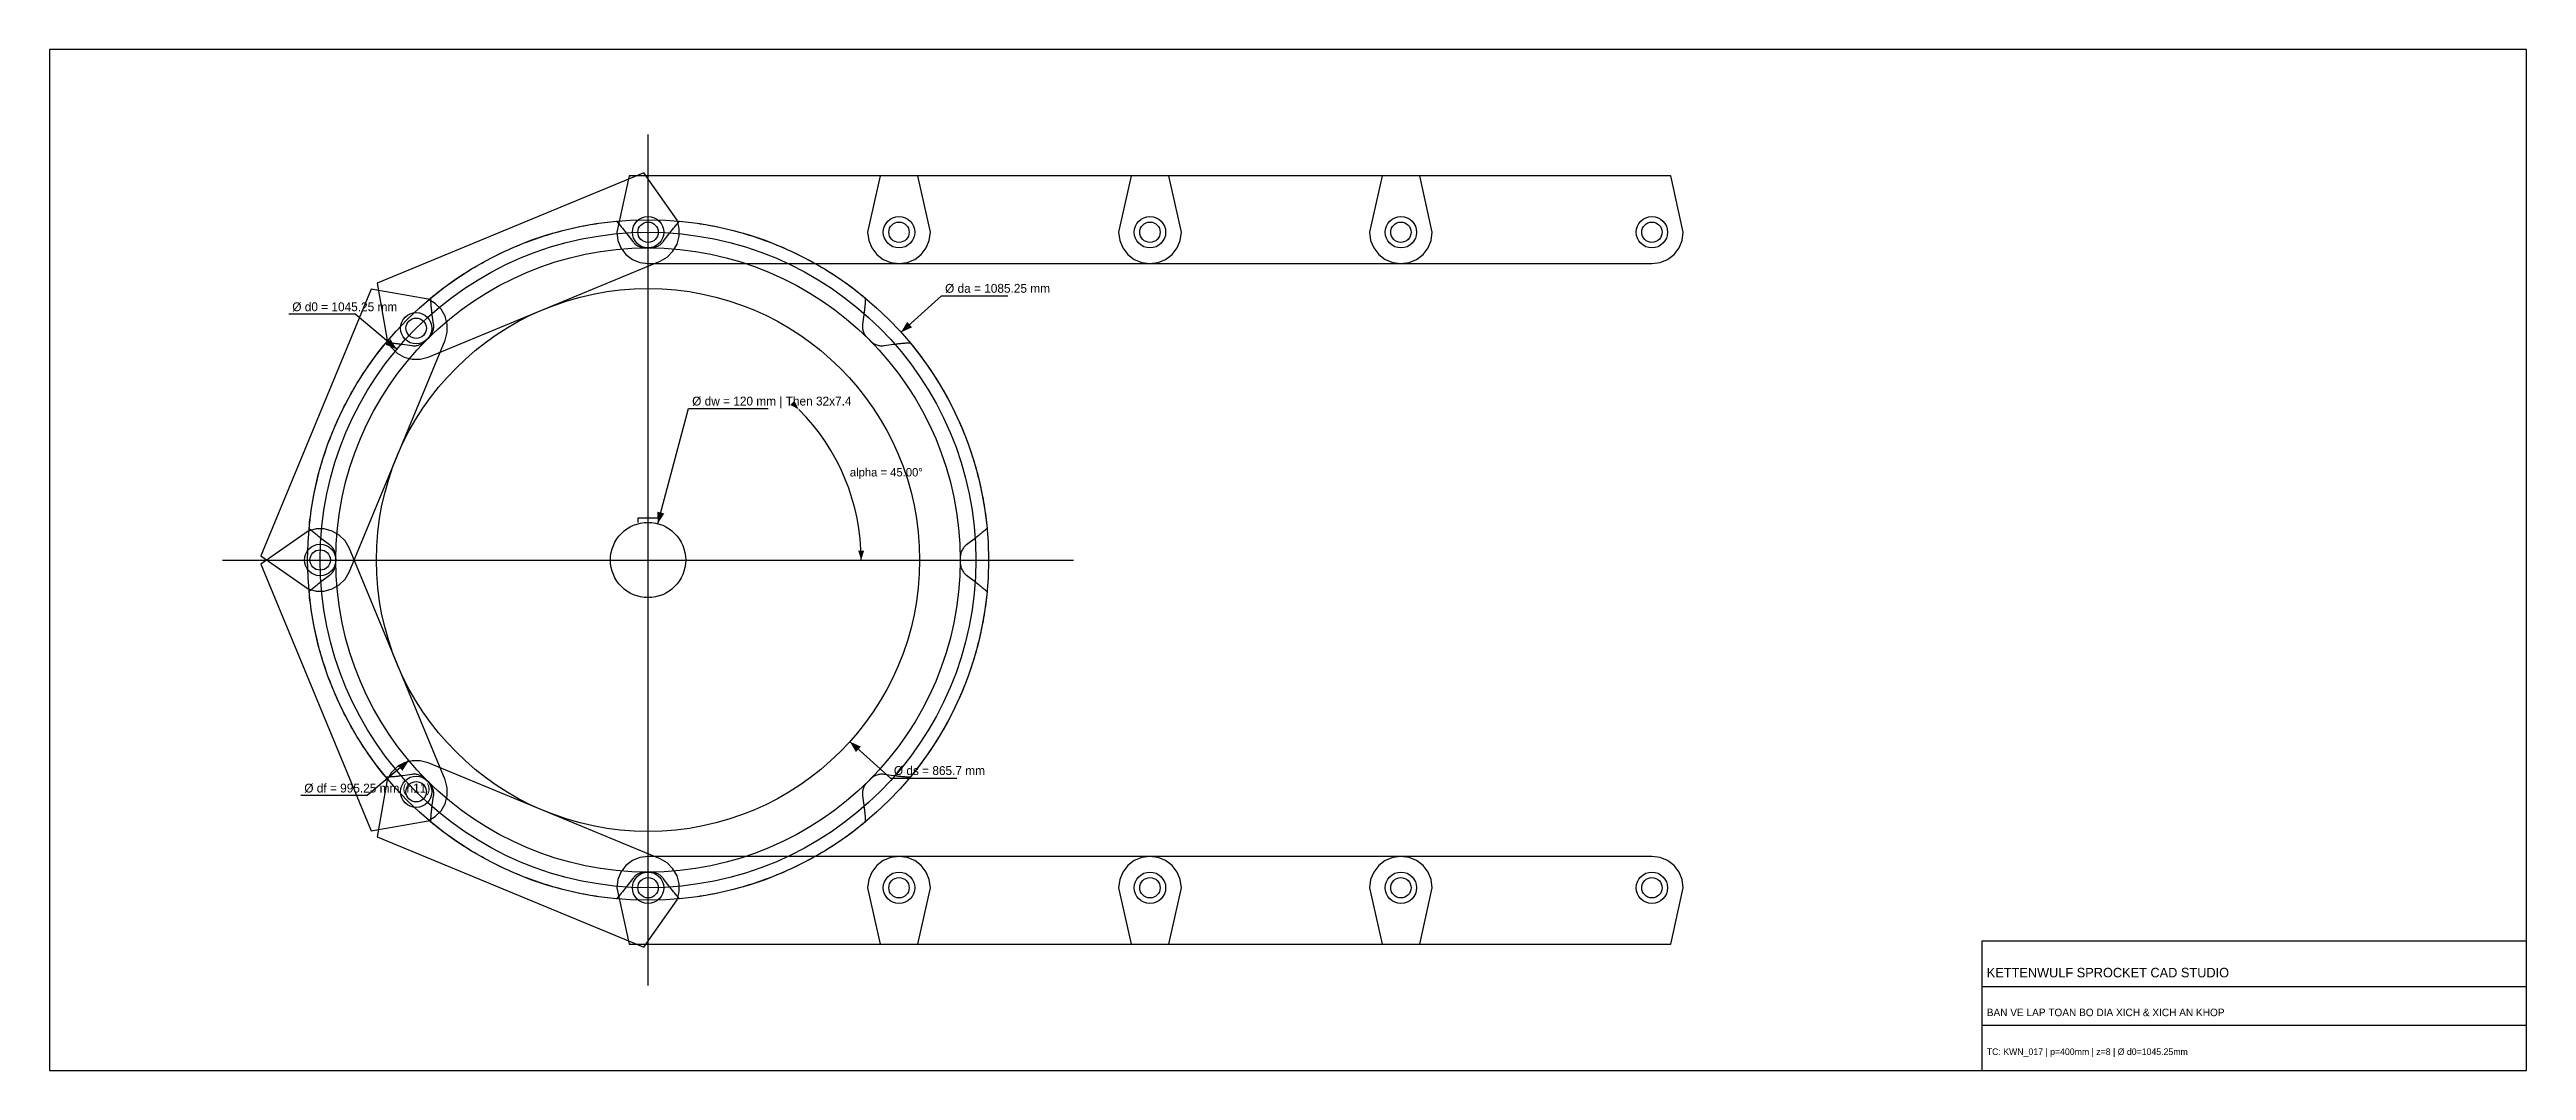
# Model space of a CAD drawing. Extents: x -954 to 2994, y -814 to 814.
import ezdxf

# ---------------------------------------------------------------- set-up
doc = ezdxf.new("R2010")
doc.units = 0
for name, color, linetype in [('BASE_CIRCLES', 4, 'CONTINUOUS'), ('BORE_KEYWAY', 7, 'CONTINUOUS'), ('CENTER_LINES', 1, 'CONTINUOUS'), ('CHAIN_PINS', 1, 'CONTINUOUS'), ('CHAIN_PLATES_INNER', 8, 'CONTINUOUS'), ('CHAIN_PLATES_OUTER', 8, 'CONTINUOUS'), ('CHAIN_ROLLERS', 4, 'CONTINUOUS'), ('DIM_ALPHA', 5, 'CONTINUOUS'), ('DRAWING_BORDER', 7, 'CONTINUOUS'), ('SPROCKET_CONTOUR', 7, 'CONTINUOUS'), ('SPROCKET_DIMS', 2, 'CONTINUOUS'), ('TITLE_BLOCK', 7, 'CONTINUOUS')]:
    doc.layers.add(name, color=color, linetype=linetype)

msp = doc.modelspace()

# ---------------------------------------------------------------- linework, layer by layer
at = {"layer": 'BASE_CIRCLES'}
for radius in [542.625, 522.625, 497.625, 432.843]:
    msp.add_circle((0, 0), radius, dxfattribs=at)
at = {"layer": 'BORE_KEYWAY'}
for p, q in [((-16, 60), (-16, 67.4)), ((-16, 67.4), (16, 67.4)), ((16, 67.4), (16, 60))]:
    msp.add_line(p, q, dxfattribs=at)
msp.add_circle((0, 0), 60, dxfattribs=at)
at = {"layer": 'CENTER_LINES'}
for p, q in [((0, -678.281), (0, 678.281)), ((-678.281, 0), (678.281, 0))]:
    msp.add_line(p, q, dxfattribs=at)
at = {"layer": 'CHAIN_PINS'}
for centre in [(0, 522.625), (400, 522.625), (800, 522.625), (1200, 522.625), (1600, 522.625), (-369.552, 369.552), (-522.625, 0), (-369.552, -369.552), (0, -522.625), (400, -522.625), (800, -522.625), (1200, -522.625), (1600, -522.625)]:
    msp.add_circle(centre, 16.25, dxfattribs=at)
at = {"layer": 'CHAIN_PLATES_INNER'}
for points in [[(400, 472.625), (412.941, 474.329), (425, 479.324), (435.355, 487.27), (443.301, 497.625), (448.296, 509.684), (450, 522.625), (430, 612.625), (-30, 612.625), (-50, 522.625), (-48.296, 509.684), (-43.301, 497.625), (-35.355, 487.27), (-25, 479.324), (-12.941, 474.329), (0, 472.625)], [(1200, 472.625), (1212.941, 474.329), (1225, 479.324), (1235.355, 487.27), (1243.301, 497.625), (1248.296, 509.684), (1250, 522.625), (1230, 612.625), (770, 612.625), (750, 522.625), (751.704, 509.684), (756.699, 497.625), (764.645, 487.27), (775, 479.324), (787.059, 474.329), (800, 472.625)], [(-323.358, 350.418), (-319.98, 363.026), (-319.98, 376.078), (-323.358, 388.686), (-329.884, 399.99), (-339.114, 409.219), (-350.418, 415.746), (-441.22, 431.71), (-617.255, 6.725), (-541.759, -46.194), (-529.151, -49.572), (-516.099, -49.572), (-503.491, -46.194), (-492.187, -39.668), (-482.958, -30.438), (-476.431, -19.134)], [(-350.418, -323.358), (-363.026, -319.98), (-376.078, -319.98), (-388.686, -323.358), (-399.99, -329.884), (-409.219, -339.114), (-415.746, -350.418), (-431.71, -441.22), (-6.725, -617.255), (46.194, -541.759), (49.572, -529.151), (49.572, -516.099), (46.194, -503.491), (39.668, -492.187), (30.438, -482.958), (19.134, -476.431)], [(400, -472.625), (387.059, -474.329), (375, -479.324), (364.645, -487.27), (356.699, -497.625), (351.704, -509.684), (350, -522.625), (370, -612.625), (830, -612.625), (850, -522.625), (848.296, -509.684), (843.301, -497.625), (835.355, -487.27), (825, -479.324), (812.941, -474.329), (800, -472.625)], [(1200, -472.625), (1187.059, -474.329), (1175, -479.324), (1164.645, -487.27), (1156.699, -497.625), (1151.704, -509.684), (1150, -522.625), (1170, -612.625), (1630, -612.625), (1650, -522.625), (1648.296, -509.684), (1643.301, -497.625), (1635.355, -487.27), (1625, -479.324), (1612.941, -474.329), (1600, -472.625)]]:
    msp.add_lwpolyline(points, close=True, dxfattribs=at)
at = {"layer": 'CHAIN_PLATES_OUTER'}
for points in [[(19.134, 476.431), (30.438, 482.958), (39.668, 492.187), (46.194, 503.491), (49.572, 516.099), (49.572, 529.151), (46.194, 541.759), (-6.725, 617.255), (-431.71, 441.22), (-415.746, 350.418), (-409.219, 339.114), (-399.99, 329.884), (-388.686, 323.358), (-376.078, 319.98), (-363.026, 319.98), (-350.418, 323.358)], [(800, 472.625), (812.941, 474.329), (825, 479.324), (835.355, 487.27), (843.301, 497.625), (848.296, 509.684), (850, 522.625), (830, 612.625), (370, 612.625), (350, 522.625), (351.704, 509.684), (356.699, 497.625), (364.645, 487.27), (375, 479.324), (387.059, 474.329), (400, 472.625)], [(1600, 472.625), (1612.941, 474.329), (1625, 479.324), (1635.355, 487.27), (1643.301, 497.625), (1648.296, 509.684), (1650, 522.625), (1630, 612.625), (1170, 612.625), (1150, 522.625), (1151.704, 509.684), (1156.699, 497.625), (1164.645, 487.27), (1175, 479.324), (1187.059, 474.329), (1200, 472.625)], [(-476.431, 19.134), (-482.958, 30.438), (-492.187, 39.668), (-503.491, 46.194), (-516.099, 49.572), (-529.151, 49.572), (-541.759, 46.194), (-617.255, -6.725), (-441.22, -431.71), (-350.418, -415.746), (-339.114, -409.219), (-329.884, -399.99), (-323.358, -388.686), (-319.98, -376.078), (-319.98, -363.026), (-323.358, -350.418)], [(0, -472.625), (-12.941, -474.329), (-25, -479.324), (-35.355, -487.27), (-43.301, -497.625), (-48.296, -509.684), (-50, -522.625), (-30, -612.625), (430, -612.625), (450, -522.625), (448.296, -509.684), (443.301, -497.625), (435.355, -487.27), (425, -479.324), (412.941, -474.329), (400, -472.625)], [(800, -472.625), (787.059, -474.329), (775, -479.324), (764.645, -487.27), (756.699, -497.625), (751.704, -509.684), (750, -522.625), (770, -612.625), (1230, -612.625), (1250, -522.625), (1248.296, -509.684), (1243.301, -497.625), (1235.355, -487.27), (1225, -479.324), (1212.941, -474.329), (1200, -472.625)]]:
    msp.add_lwpolyline(points, close=True, dxfattribs=at)
at = {"layer": 'CHAIN_ROLLERS'}
for centre in [(0, 522.625), (400, 522.625), (800, 522.625), (1200, 522.625), (1600, 522.625), (-369.552, 369.552), (-522.625, 0), (-369.552, -369.552), (0, -522.625), (400, -522.625), (800, -522.625), (1200, -522.625), (1600, -522.625)]:
    msp.add_circle(centre, 25, dxfattribs=at)
at = {"layer": 'DIM_ALPHA'}
msp.add_arc((0, 0), 339.706, 0, 45, dxfattribs=at)
for points in [[(240.209, 240.209), (226.514, 247.264), (233.154, 253.904)], [(339.706, 0), (335.011, 14.673), (344.402, 14.673)]]:
    msp.add_solid(points, dxfattribs=at)
at = {"layer": 'DRAWING_BORDER'}
msp.add_lwpolyline([(-953.938, -813.938), (2993.938, -813.938), (2993.938, 813.938), (-953.938, 813.938)], close=True, dxfattribs=at)
at = {"layer": 'SPROCKET_CONTOUR'}
msp.add_lwpolyline([(-50.248, 540.294), (-49.145, 539.052), (-48.048, 537.804), (-46.958, 536.551), (-45.875, 535.292), (-44.798, 534.028), (-43.728, 532.758), (-42.664, 531.482), (-41.607, 530.201), (-40.556, 528.915), (-39.513, 527.623), (-38.476, 526.325), (-37.445, 525.022), (-36.422, 523.714), (-35.405, 522.401), (-34.395, 521.082), (-33.392, 519.758), (-24.365, 507.779), (-23.444, 506.628), (-22.459, 505.532), (-21.411, 504.495), (-20.306, 503.52), (-19.146, 502.61), (-17.935, 501.769), (-16.678, 501), (-15.378, 500.304), (-14.04, 499.685), (-12.669, 499.144), (-11.269, 498.683), (-9.845, 498.304), (-8.401, 498.008), (-6.942, 497.795), (-5.473, 497.668), (-4, 497.625), (0, 497.625), (4, 497.625), (5.473, 497.668), (6.942, 497.795), (8.401, 498.008), (9.845, 498.304), (11.269, 498.683), (12.669, 499.144), (14.04, 499.685), (15.378, 500.304), (16.678, 501), (17.935, 501.769), (19.146, 502.61), (20.306, 503.52), (21.411, 504.495), (22.459, 505.532), (23.444, 506.628), (24.365, 507.779), (33.392, 519.758), (34.395, 521.082), (35.405, 522.401), (36.422, 523.714), (37.445, 525.022), (38.476, 526.325), (39.513, 527.623), (40.556, 528.915), (41.607, 530.201), (42.664, 531.482), (43.728, 532.758), (44.798, 534.028), (45.875, 535.292), (46.958, 536.551), (48.048, 537.804), (49.145, 539.052), (50.248, 540.294), (54.943, 539.836), (59.635, 539.338), (64.322, 538.799), (69.004, 538.22), (73.681, 537.599), (78.353, 536.939), (83.018, 536.237), (87.677, 535.495), (92.33, 534.712), (96.975, 533.889), (101.614, 533.026), (106.244, 532.122), (110.867, 531.179), (115.481, 530.195), (120.086, 529.17), (124.683, 528.106), (129.27, 527.002), (133.847, 525.858), (138.414, 524.675), (142.97, 523.452), (147.516, 522.189), (152.051, 520.886), (156.574, 519.545), (161.085, 518.164), (165.584, 516.744), (170.071, 515.284), (174.544, 513.786), (179.005, 512.249), (183.452, 510.674), (187.885, 509.059), (192.304, 507.406), (196.708, 505.715), (201.098, 503.986), (205.472, 502.218), (209.831, 500.413), (214.174, 498.57), (218.501, 496.689), (222.811, 494.77), (227.104, 492.814), (231.381, 490.821), (235.639, 488.791), (239.88, 486.723), (244.103, 484.619), (248.307, 482.479), (252.493, 480.301), (256.659, 478.088), (260.806, 475.838), (264.934, 473.553), (269.041, 471.231), (273.128, 468.874), (277.194, 466.482), (281.24, 464.054), (285.264, 461.592), (289.266, 459.094), (293.247, 456.561), (297.205, 453.995), (301.141, 451.393), (305.055, 448.758), (308.945, 446.089), (312.812, 443.386), (316.655, 440.649), (320.474, 437.879), (324.269, 435.076), (328.04, 432.241), (331.786, 429.372), (335.506, 426.471), (339.201, 423.538), (342.871, 420.573), (346.515, 417.576), (346.417, 415.918), (346.31, 414.26), (346.194, 412.603), (346.07, 410.947), (345.938, 409.292), (345.796, 407.637), (345.647, 405.983), (345.488, 404.329), (345.321, 402.677), (345.146, 401.025), (344.962, 399.375), (344.769, 397.725), (344.568, 396.076), (344.358, 394.429), (344.14, 392.782), (343.913, 391.137), (341.825, 376.283), (341.662, 374.818), (341.584, 373.346), (341.592, 371.872), (341.684, 370.401), (341.861, 368.937), (342.123, 367.486), (342.468, 366.053), (342.895, 364.643), (343.403, 363.259), (343.99, 361.907), (344.654, 360.591), (345.393, 359.315), (346.205, 358.085), (347.086, 356.903), (348.034, 355.775), (349.046, 354.703), (351.874, 351.874), (354.703, 349.046), (355.775, 348.034), (356.903, 347.086), (358.085, 346.205), (359.315, 345.393), (360.591, 344.654), (361.907, 343.99), (363.259, 343.403), (364.643, 342.895), (366.053, 342.468), (367.486, 342.123), (368.937, 341.861), (370.401, 341.684), (371.872, 341.592), (373.346, 341.584), (374.818, 341.662), (376.283, 341.825), (391.137, 343.913), (392.782, 344.14), (394.429, 344.358), (396.076, 344.568), (397.725, 344.769), (399.375, 344.962), (401.025, 345.146), (402.677, 345.321), (404.329, 345.488), (405.983, 345.647), (407.637, 345.796), (409.292, 345.938), (410.947, 346.07), (412.603, 346.194), (414.26, 346.31), (415.918, 346.417), (417.576, 346.515), (420.573, 342.871), (423.538, 339.201), (426.471, 335.506), (429.372, 331.786), (432.241, 328.04), (435.076, 324.269), (437.879, 320.474), (440.649, 316.655), (443.386, 312.812), (446.089, 308.945), (448.758, 305.055), (451.393, 301.141), (453.995, 297.205), (456.561, 293.247), (459.094, 289.266), (461.592, 285.264), (464.054, 281.24), (466.482, 277.194), (468.874, 273.128), (471.231, 269.041), (473.553, 264.934), (475.838, 260.806), (478.088, 256.659), (480.301, 252.493), (482.479, 248.307), (484.619, 244.103), (486.723, 239.88), (488.791, 235.639), (490.821, 231.381), (492.814, 227.104), (494.77, 222.811), (496.689, 218.501), (498.57, 214.174), (500.413, 209.831), (502.218, 205.472), (503.986, 201.098), (505.715, 196.708), (507.406, 192.304), (509.059, 187.885), (510.674, 183.452), (512.249, 179.005), (513.786, 174.544), (515.284, 170.071), (516.744, 165.584), (518.164, 161.085), (519.545, 156.574), (520.886, 152.051), (522.189, 147.516), (523.452, 142.97), (524.675, 138.414), (525.858, 133.847), (527.002, 129.27), (528.106, 124.683), (529.17, 120.086), (530.195, 115.481), (531.179, 110.867), (532.122, 106.244), (533.026, 101.614), (533.889, 96.975), (534.712, 92.33), (535.495, 87.677), (536.237, 83.018), (536.939, 78.353), (537.599, 73.681), (538.22, 69.004), (538.799, 64.322), (539.338, 59.635), (539.836, 54.943), (540.294, 50.248), (539.052, 49.145), (537.804, 48.048), (536.551, 46.958), (535.292, 45.875), (534.028, 44.798), (532.758, 43.728), (531.482, 42.664), (530.201, 41.607), (528.915, 40.556), (527.623, 39.513), (526.325, 38.476), (525.022, 37.445), (523.714, 36.422), (522.401, 35.405), (521.082, 34.395), (519.758, 33.392), (507.779, 24.365), (506.628, 23.444), (505.532, 22.459), (504.495, 21.411), (503.52, 20.306), (502.61, 19.146), (501.769, 17.935), (501, 16.678), (500.304, 15.378), (499.685, 14.04), (499.144, 12.669), (498.683, 11.269), (498.304, 9.845), (498.008, 8.401), (497.795, 6.942), (497.668, 5.473), (497.625, 4), (497.625, 0), (497.625, -4), (497.668, -5.473), (497.795, -6.942), (498.008, -8.401), (498.304, -9.845), (498.683, -11.269), (499.144, -12.669), (499.685, -14.04), (500.304, -15.378), (501, -16.678), (501.769, -17.935), (502.61, -19.146), (503.52, -20.306), (504.495, -21.411), (505.532, -22.459), (506.628, -23.444), (507.779, -24.365), (519.758, -33.392), (521.082, -34.395), (522.401, -35.405), (523.714, -36.422), (525.022, -37.445), (526.325, -38.476), (527.623, -39.513), (528.915, -40.556), (530.201, -41.607), (531.482, -42.664), (532.758, -43.728), (534.028, -44.798), (535.292, -45.875), (536.551, -46.958), (537.804, -48.048), (539.052, -49.145), (540.294, -50.248), (539.836, -54.943), (539.338, -59.635), (538.799, -64.322), (538.22, -69.004), (537.599, -73.681), (536.939, -78.353), (536.237, -83.018), (535.495, -87.677), (534.712, -92.33), (533.889, -96.975), (533.026, -101.614), (532.122, -106.244), (531.179, -110.867), (530.195, -115.481), (529.17, -120.086), (528.106, -124.683), (527.002, -129.27), (525.858, -133.847), (524.675, -138.414), (523.452, -142.97), (522.189, -147.516), (520.886, -152.051), (519.545, -156.574), (518.164, -161.085), (516.744, -165.584), (515.284, -170.071), (513.786, -174.544), (512.249, -179.005), (510.674, -183.452), (509.059, -187.885), (507.406, -192.304), (505.715, -196.708), (503.986, -201.098), (502.218, -205.472), (500.413, -209.831), (498.57, -214.174), (496.689, -218.501), (494.77, -222.811), (492.814, -227.104), (490.821, -231.381), (488.791, -235.639), (486.723, -239.88), (484.619, -244.103), (482.479, -248.307), (480.301, -252.493), (478.088, -256.659), (475.838, -260.806), (473.553, -264.934), (471.231, -269.041), (468.874, -273.128), (466.482, -277.194), (464.054, -281.24), (461.592, -285.264), (459.094, -289.266), (456.561, -293.247), (453.995, -297.205), (451.393, -301.141), (448.758, -305.055), (446.089, -308.945), (443.386, -312.812), (440.649, -316.655), (437.879, -320.474), (435.076, -324.269), (432.241, -328.04), (429.372, -331.786), (426.471, -335.506), (423.538, -339.201), (420.573, -342.871), (417.576, -346.515), (415.918, -346.417), (414.26, -346.31), (412.603, -346.194), (410.947, -346.07), (409.292, -345.938), (407.637, -345.796), (405.983, -345.647), (404.329, -345.488), (402.677, -345.321), (401.025, -345.146), (399.375, -344.962), (397.725, -344.769), (396.076, -344.568), (394.429, -344.358), (392.782, -344.14), (391.137, -343.913), (376.283, -341.825), (374.818, -341.662), (373.346, -341.584), (371.872, -341.592), (370.401, -341.684), (368.937, -341.861), (367.486, -342.123), (366.053, -342.468), (364.643, -342.895), (363.259, -343.403), (361.907, -343.99), (360.591, -344.654), (359.315, -345.393), (358.085, -346.205), (356.903, -347.086), (355.775, -348.034), (354.703, -349.046), (351.874, -351.874), (349.046, -354.703), (348.034, -355.775), (347.086, -356.903), (346.205, -358.085), (345.393, -359.315), (344.654, -360.591), (343.99, -361.907), (343.403, -363.259), (342.895, -364.643), (342.468, -366.053), (342.123, -367.486), (341.861, -368.937), (341.684, -370.401), (341.592, -371.872), (341.584, -373.346), (341.662, -374.818), (341.825, -376.283), (343.913, -391.137), (344.14, -392.782), (344.358, -394.429), (344.568, -396.076), (344.769, -397.725), (344.962, -399.375), (345.146, -401.025), (345.321, -402.677), (345.488, -404.329), (345.647, -405.983), (345.796, -407.637), (345.938, -409.292), (346.07, -410.947), (346.194, -412.603), (346.31, -414.26), (346.417, -415.918), (346.515, -417.576), (342.871, -420.573), (339.201, -423.538), (335.506, -426.471), (331.786, -429.372), (328.04, -432.241), (324.269, -435.076), (320.474, -437.879), (316.655, -440.649), (312.812, -443.386), (308.945, -446.089), (305.055, -448.758), (301.141, -451.393), (297.205, -453.995), (293.247, -456.561), (289.266, -459.094), (285.264, -461.592), (281.24, -464.054), (277.194, -466.482), (273.128, -468.874), (269.041, -471.231), (264.934, -473.553), (260.806, -475.838), (256.659, -478.088), (252.493, -480.301), (248.307, -482.479), (244.103, -484.619), (239.88, -486.723), (235.639, -488.791), (231.381, -490.821), (227.104, -492.814), (222.811, -494.77), (218.501, -496.689), (214.174, -498.57), (209.831, -500.413), (205.472, -502.218), (201.098, -503.986), (196.708, -505.715), (192.304, -507.406), (187.885, -509.059), (183.452, -510.674), (179.005, -512.249), (174.544, -513.786), (170.071, -515.284), (165.584, -516.744), (161.085, -518.164), (156.574, -519.545), (152.051, -520.886), (147.516, -522.189), (142.97, -523.452), (138.414, -524.675), (133.847, -525.858), (129.27, -527.002), (124.683, -528.106), (120.086, -529.17), (115.481, -530.195), (110.867, -531.179), (106.244, -532.122), (101.614, -533.026), (96.975, -533.889), (92.33, -534.712), (87.677, -535.495), (83.018, -536.237), (78.353, -536.939), (73.681, -537.599), (69.004, -538.22), (64.322, -538.799), (59.635, -539.338), (54.943, -539.836), (50.248, -540.294), (49.145, -539.052), (48.048, -537.804), (46.958, -536.551), (45.875, -535.292), (44.798, -534.028), (43.728, -532.758), (42.664, -531.482), (41.607, -530.201), (40.556, -528.915), (39.513, -527.623), (38.476, -526.325), (37.445, -525.022), (36.422, -523.714), (35.405, -522.401), (34.395, -521.082), (33.392, -519.758), (24.365, -507.779), (23.444, -506.628), (22.459, -505.532), (21.411, -504.495), (20.306, -503.52), (19.146, -502.61), (17.935, -501.769), (16.678, -501), (15.378, -500.304), (14.04, -499.685), (12.669, -499.144), (11.269, -498.683), (9.845, -498.304), (8.401, -498.008), (6.942, -497.795), (5.473, -497.668), (4, -497.625), (0, -497.625), (-4, -497.625), (-5.473, -497.668), (-6.942, -497.795), (-8.401, -498.008), (-9.845, -498.304), (-11.269, -498.683), (-12.669, -499.144), (-14.04, -499.685), (-15.378, -500.304), (-16.678, -501), (-17.935, -501.769), (-19.146, -502.61), (-20.306, -503.52), (-21.411, -504.495), (-22.459, -505.532), (-23.444, -506.628), (-24.365, -507.779), (-33.392, -519.758), (-34.395, -521.082), (-35.405, -522.401), (-36.422, -523.714), (-37.445, -525.022), (-38.476, -526.325), (-39.513, -527.623), (-40.556, -528.915), (-41.607, -530.201), (-42.664, -531.482), (-43.728, -532.758), (-44.798, -534.028), (-45.875, -535.292), (-46.958, -536.551), (-48.048, -537.804), (-49.145, -539.052), (-50.248, -540.294), (-54.943, -539.836), (-59.635, -539.338), (-64.322, -538.799), (-69.004, -538.22), (-73.681, -537.599), (-78.353, -536.939), (-83.018, -536.237), (-87.677, -535.495), (-92.33, -534.712), (-96.975, -533.889), (-101.614, -533.026), (-106.244, -532.122), (-110.867, -531.179), (-115.481, -530.195), (-120.086, -529.17), (-124.683, -528.106), (-129.27, -527.002), (-133.847, -525.858), (-138.414, -524.675), (-142.97, -523.452), (-147.516, -522.189), (-152.051, -520.886), (-156.574, -519.545), (-161.085, -518.164), (-165.584, -516.744), (-170.071, -515.284), (-174.544, -513.786), (-179.005, -512.249), (-183.452, -510.674), (-187.885, -509.059), (-192.304, -507.406), (-196.708, -505.715), (-201.098, -503.986), (-205.472, -502.218), (-209.831, -500.413), (-214.174, -498.57), (-218.501, -496.689), (-222.811, -494.77), (-227.104, -492.814), (-231.381, -490.821), (-235.639, -488.791), (-239.88, -486.723), (-244.103, -484.619), (-248.307, -482.479), (-252.493, -480.301), (-256.659, -478.088), (-260.806, -475.838), (-264.934, -473.553), (-269.041, -471.231), (-273.128, -468.874), (-277.194, -466.482), (-281.24, -464.054), (-285.264, -461.592), (-289.266, -459.094), (-293.247, -456.561), (-297.205, -453.995), (-301.141, -451.393), (-305.055, -448.758), (-308.945, -446.089), (-312.812, -443.386), (-316.655, -440.649), (-320.474, -437.879), (-324.269, -435.076), (-328.04, -432.241), (-331.786, -429.372), (-335.506, -426.471), (-339.201, -423.538), (-342.871, -420.573), (-346.515, -417.576), (-346.417, -415.918), (-346.31, -414.26), (-346.194, -412.603), (-346.07, -410.947), (-345.938, -409.292), (-345.796, -407.637), (-345.647, -405.983), (-345.488, -404.329), (-345.321, -402.677), (-345.146, -401.025), (-344.962, -399.375), (-344.769, -397.725), (-344.568, -396.076), (-344.358, -394.429), (-344.14, -392.782), (-343.913, -391.137), (-341.825, -376.283), (-341.662, -374.818), (-341.584, -373.346), (-341.592, -371.872), (-341.684, -370.401), (-341.861, -368.937), (-342.123, -367.486), (-342.468, -366.053), (-342.895, -364.643), (-343.403, -363.259), (-343.99, -361.907), (-344.654, -360.591), (-345.393, -359.315), (-346.205, -358.085), (-347.086, -356.903), (-348.034, -355.775), (-349.046, -354.703), (-351.874, -351.874), (-354.703, -349.046), (-355.775, -348.034), (-356.903, -347.086), (-358.085, -346.205), (-359.315, -345.393), (-360.591, -344.654), (-361.907, -343.99), (-363.259, -343.403), (-364.643, -342.895), (-366.053, -342.468), (-367.486, -342.123), (-368.937, -341.861), (-370.401, -341.684), (-371.872, -341.592), (-373.346, -341.584), (-374.818, -341.662), (-376.283, -341.825), (-391.137, -343.913), (-392.782, -344.14), (-394.429, -344.358), (-396.076, -344.568), (-397.725, -344.769), (-399.375, -344.962), (-401.025, -345.146), (-402.677, -345.321), (-404.329, -345.488), (-405.983, -345.647), (-407.637, -345.796), (-409.292, -345.938), (-410.947, -346.07), (-412.603, -346.194), (-414.26, -346.31), (-415.918, -346.417), (-417.576, -346.515), (-420.573, -342.871), (-423.538, -339.201), (-426.471, -335.506), (-429.372, -331.786), (-432.241, -328.04), (-435.076, -324.269), (-437.879, -320.474), (-440.649, -316.655), (-443.386, -312.812), (-446.089, -308.945), (-448.758, -305.055), (-451.393, -301.141), (-453.995, -297.205), (-456.561, -293.247), (-459.094, -289.266), (-461.592, -285.264), (-464.054, -281.24), (-466.482, -277.194), (-468.874, -273.128), (-471.231, -269.041), (-473.553, -264.934), (-475.838, -260.806), (-478.088, -256.659), (-480.301, -252.493), (-482.479, -248.307), (-484.619, -244.103), (-486.723, -239.88), (-488.791, -235.639), (-490.821, -231.381), (-492.814, -227.104), (-494.77, -222.811), (-496.689, -218.501), (-498.57, -214.174), (-500.413, -209.831), (-502.218, -205.472), (-503.986, -201.098), (-505.715, -196.708), (-507.406, -192.304), (-509.059, -187.885), (-510.674, -183.452), (-512.249, -179.005), (-513.786, -174.544), (-515.284, -170.071), (-516.744, -165.584), (-518.164, -161.085), (-519.545, -156.574), (-520.886, -152.051), (-522.189, -147.516), (-523.452, -142.97), (-524.675, -138.414), (-525.858, -133.847), (-527.002, -129.27), (-528.106, -124.683), (-529.17, -120.086), (-530.195, -115.481), (-531.179, -110.867), (-532.122, -106.244), (-533.026, -101.614), (-533.889, -96.975), (-534.712, -92.33), (-535.495, -87.677), (-536.237, -83.018), (-536.939, -78.353), (-537.599, -73.681), (-538.22, -69.004), (-538.799, -64.322), (-539.338, -59.635), (-539.836, -54.943), (-540.294, -50.248), (-539.052, -49.145), (-537.804, -48.048), (-536.551, -46.958), (-535.292, -45.875), (-534.028, -44.798), (-532.758, -43.728), (-531.482, -42.664), (-530.201, -41.607), (-528.915, -40.556), (-527.623, -39.513), (-526.325, -38.476), (-525.022, -37.445), (-523.714, -36.422), (-522.401, -35.405), (-521.082, -34.395), (-519.758, -33.392), (-507.779, -24.365), (-506.628, -23.444), (-505.532, -22.459), (-504.495, -21.411), (-503.52, -20.306), (-502.61, -19.146), (-501.769, -17.935), (-501, -16.678), (-500.304, -15.378), (-499.685, -14.04), (-499.144, -12.669), (-498.683, -11.269), (-498.304, -9.845), (-498.008, -8.401), (-497.795, -6.942), (-497.668, -5.473), (-497.625, -4), (-497.625, 0), (-497.625, 4), (-497.668, 5.473), (-497.795, 6.942), (-498.008, 8.401), (-498.304, 9.845), (-498.683, 11.269), (-499.144, 12.669), (-499.685, 14.04), (-500.304, 15.378), (-501, 16.678), (-501.769, 17.935), (-502.61, 19.146), (-503.52, 20.306), (-504.495, 21.411), (-505.532, 22.459), (-506.628, 23.444), (-507.779, 24.365), (-519.758, 33.392), (-521.082, 34.395), (-522.401, 35.405), (-523.714, 36.422), (-525.022, 37.445), (-526.325, 38.476), (-527.623, 39.513), (-528.915, 40.556), (-530.201, 41.607), (-531.482, 42.664), (-532.758, 43.728), (-534.028, 44.798), (-535.292, 45.875), (-536.551, 46.958), (-537.804, 48.048), (-539.052, 49.145), (-540.294, 50.248), (-539.836, 54.943), (-539.338, 59.635), (-538.799, 64.322), (-538.22, 69.004), (-537.599, 73.681), (-536.939, 78.353), (-536.237, 83.018), (-535.495, 87.677), (-534.712, 92.33), (-533.889, 96.975), (-533.026, 101.614), (-532.122, 106.244), (-531.179, 110.867), (-530.195, 115.481), (-529.17, 120.086), (-528.106, 124.683), (-527.002, 129.27), (-525.858, 133.847), (-524.675, 138.414), (-523.452, 142.97), (-522.189, 147.516), (-520.886, 152.051), (-519.545, 156.574), (-518.164, 161.085), (-516.744, 165.584), (-515.284, 170.071), (-513.786, 174.544), (-512.249, 179.005), (-510.674, 183.452), (-509.059, 187.885), (-507.406, 192.304), (-505.715, 196.708), (-503.986, 201.098), (-502.218, 205.472), (-500.413, 209.831), (-498.57, 214.174), (-496.689, 218.501), (-494.77, 222.811), (-492.814, 227.104), (-490.821, 231.381), (-488.791, 235.639), (-486.723, 239.88), (-484.619, 244.103), (-482.479, 248.307), (-480.301, 252.493), (-478.088, 256.659), (-475.838, 260.806), (-473.553, 264.934), (-471.231, 269.041), (-468.874, 273.128), (-466.482, 277.194), (-464.054, 281.24), (-461.592, 285.264), (-459.094, 289.266), (-456.561, 293.247), (-453.995, 297.205), (-451.393, 301.141), (-448.758, 305.055), (-446.089, 308.945), (-443.386, 312.812), (-440.649, 316.655), (-437.879, 320.474), (-435.076, 324.269), (-432.241, 328.04), (-429.372, 331.786), (-426.471, 335.506), (-423.538, 339.201), (-420.573, 342.871), (-417.576, 346.515), (-415.918, 346.417), (-414.26, 346.31), (-412.603, 346.194), (-410.947, 346.07), (-409.292, 345.938), (-407.637, 345.796), (-405.983, 345.647), (-404.329, 345.488), (-402.677, 345.321), (-401.025, 345.146), (-399.375, 344.962), (-397.725, 344.769), (-396.076, 344.568), (-394.429, 344.358), (-392.782, 344.14), (-391.137, 343.913), (-376.283, 341.825), (-374.818, 341.662), (-373.346, 341.584), (-371.872, 341.592), (-370.401, 341.684), (-368.937, 341.861), (-367.486, 342.123), (-366.053, 342.468), (-364.643, 342.895), (-363.259, 343.403), (-361.907, 343.99), (-360.591, 344.654), (-359.315, 345.393), (-358.085, 346.205), (-356.903, 347.086), (-355.775, 348.034), (-354.703, 349.046), (-351.874, 351.874), (-349.046, 354.703), (-348.034, 355.775), (-347.086, 356.903), (-346.205, 358.085), (-345.393, 359.315), (-344.654, 360.591), (-343.99, 361.907), (-343.403, 363.259), (-342.895, 364.643), (-342.468, 366.053), (-342.123, 367.486), (-341.861, 368.937), (-341.684, 370.401), (-341.592, 371.872), (-341.584, 373.346), (-341.662, 374.818), (-341.825, 376.283), (-343.913, 391.137), (-344.14, 392.782), (-344.358, 394.429), (-344.568, 396.076), (-344.769, 397.725), (-344.962, 399.375), (-345.146, 401.025), (-345.321, 402.677), (-345.488, 404.329), (-345.647, 405.983), (-345.796, 407.637), (-345.938, 409.292), (-346.07, 410.947), (-346.194, 412.603), (-346.31, 414.26), (-346.417, 415.918), (-346.515, 417.576), (-342.871, 420.573), (-339.201, 423.538), (-335.506, 426.471), (-331.786, 429.372), (-328.04, 432.241), (-324.269, 435.076), (-320.474, 437.879), (-316.655, 440.649), (-312.812, 443.386), (-308.945, 446.089), (-305.055, 448.758), (-301.141, 451.393), (-297.205, 453.995), (-293.247, 456.561), (-289.266, 459.094), (-285.264, 461.592), (-281.24, 464.054), (-277.194, 466.482), (-273.128, 468.874), (-269.041, 471.231), (-264.934, 473.553), (-260.806, 475.838), (-256.659, 478.088), (-252.493, 480.301), (-248.307, 482.479), (-244.103, 484.619), (-239.88, 486.723), (-235.639, 488.791), (-231.381, 490.821), (-227.104, 492.814), (-222.811, 494.77), (-218.501, 496.689), (-214.174, 498.57), (-209.831, 500.413), (-205.472, 502.218), (-201.098, 503.986), (-196.708, 505.715), (-192.304, 507.406), (-187.885, 509.059), (-183.452, 510.674), (-179.005, 512.249), (-174.544, 513.786), (-170.071, 515.284), (-165.584, 516.744), (-161.085, 518.164), (-156.574, 519.545), (-152.051, 520.886), (-147.516, 522.189), (-142.97, 523.452), (-138.414, 524.675), (-133.847, 525.858), (-129.27, 527.002), (-124.683, 528.106), (-120.086, 529.17), (-115.481, 530.195), (-110.867, 531.179), (-106.244, 532.122), (-101.614, 533.026), (-96.975, 533.889), (-92.33, 534.712), (-87.677, 535.495), (-83.018, 536.237), (-78.353, 536.939), (-73.681, 537.599), (-69.004, 538.22), (-64.322, 538.799), (-59.635, 539.338), (-54.943, 539.836)], close=True, dxfattribs=at)
at = {"layer": 'SPROCKET_DIMS'}
for p, q in [((403.249, 363.087), (467.769, 421.181)), ((467.769, 421.181), (573.581, 421.181)), ((-466.862, 391.744), (-572.674, 391.744)), ((-400.354, 335.937), (-466.862, 391.744)), ((15.529, 57.956), (64.684, 241.403)), ((64.684, 241.403), (191.658, 241.403)), ((321.665, -289.628), (386.185, -347.722)), ((-381.203, -319.867), (-447.711, -375.674)), ((386.185, -347.722), (491.997, -347.722)), ((-447.711, -375.674), (-553.523, -375.674))]:
    msp.add_line(p, q, dxfattribs=at)
for points in [[(403.249, 363.087), (412.952, 379.721), (420.806, 370.998)], [(-400.354, 335.937), (-418.176, 343.23), (-410.631, 352.222)], [(15.529, 57.956), (14.607, 77.19), (25.945, 74.152)], [(321.665, -289.628), (339.222, -297.539), (331.367, -306.262)], [(-381.203, -319.867), (-391.48, -336.152), (-399.025, -327.161)]]:
    msp.add_solid(points, dxfattribs=at)
at = {"layer": 'TITLE_BLOCK'}
for p, q in [((2125.737, -679.909), (2993.938, -679.909)), ((2125.737, -741.769), (2993.938, -741.769))]:
    msp.add_line(p, q, dxfattribs=at)
msp.add_lwpolyline([(2125.737, -813.938), (2993.938, -813.938), (2993.938, -607.74), (2125.737, -607.74)], close=True, dxfattribs=at)

# ---------------------------------------------------------------- texts
at = {"layer": 'DIM_ALPHA'}
msp.add_text('alpha = 45.00%%d', height=13.403, dxfattribs=at).set_placement((321.668, 133.239))
at = {"layer": 'SPROCKET_DIMS'}
for s, p in [('%%c da = 1085.25 mm', (473.412, 426.119)), ('%%c d0 = 1045.25 mm', (-567.031, 396.682)), ('%%c dw = 120 mm | Then 32x7.4', (70.327, 246.341)), ('%%c ds = 865.7 mm', (391.828, -342.784)), ('%%c df = 995.25 mm (h11)', (-547.88, -370.736))]:
    msp.add_text(s, height=14.108, dxfattribs=at).set_placement(p)
at = {"layer": 'TITLE_BLOCK'}
for s, height, p in [('KETTENWULF SPROCKET CAD STUDIO', 15.2, (2133.737, -665.476)), ('BAN VE LAP TOAN BO DIA XICH & XICH AN KHOP', 12, (2133.737, -727.335)), ('TC: KWN_017 | p=400mm | z=8 | %%c d0=1045.25mm', 10.4, (2133.737, -789.194))]:
    msp.add_text(s, height=height, dxfattribs=at).set_placement(p)

doc.saveas('drawing.dxf')
